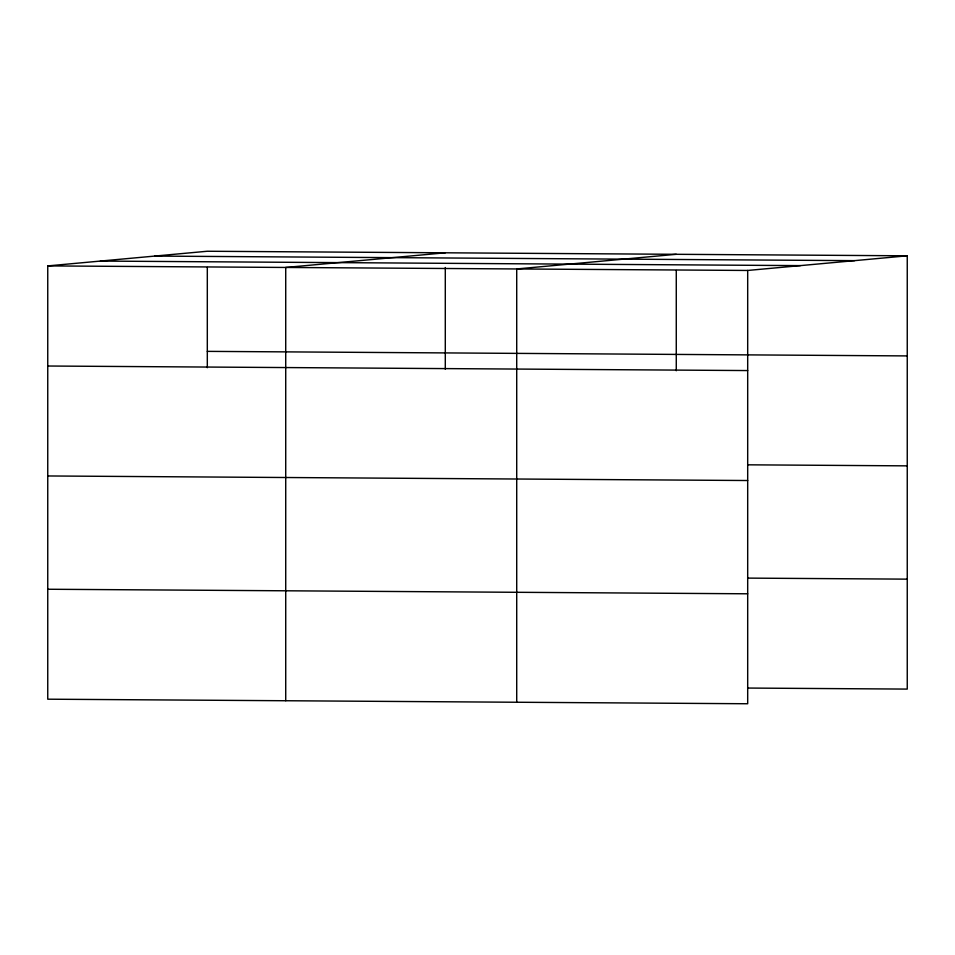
<?xml version="1.0" encoding="UTF-8"?>
<svg xmlns="http://www.w3.org/2000/svg" width="955" height="955" viewBox="0 0 955 955"><rect width="100%" height="100%" fill="white"/><g stroke="black" fill="none" stroke-linecap="round" stroke-linejoin="round"><path stroke-width="1.43" d="M445.293 369.251L445.293 267.519M676.271 370.755L676.271 270.492M907.25 255.809L747.693 270.456L747.693 703.751L47.75 699.191L47.75 265.908L207.307 251.249L907.25 255.809L907.25 689.092L747.801 688.054M445.293 252.8L285.724 267.448L285.724 700.743M676.271 254.305L516.715 268.952L516.715 702.247M154.65 256.083L854.594 260.643M100.406 261.073L800.35 265.621M47.75 265.908L747.693 270.456M207.307 351.368L907.25 355.917M47.75 366.016L747.693 370.564M747.801 464.822L907.25 465.861M47.75 475.96L747.693 480.52M747.801 578.109L907.25 579.148M47.75 589.247L747.693 593.795M207.307 267.448L207.307 367.711"/></g></svg>
